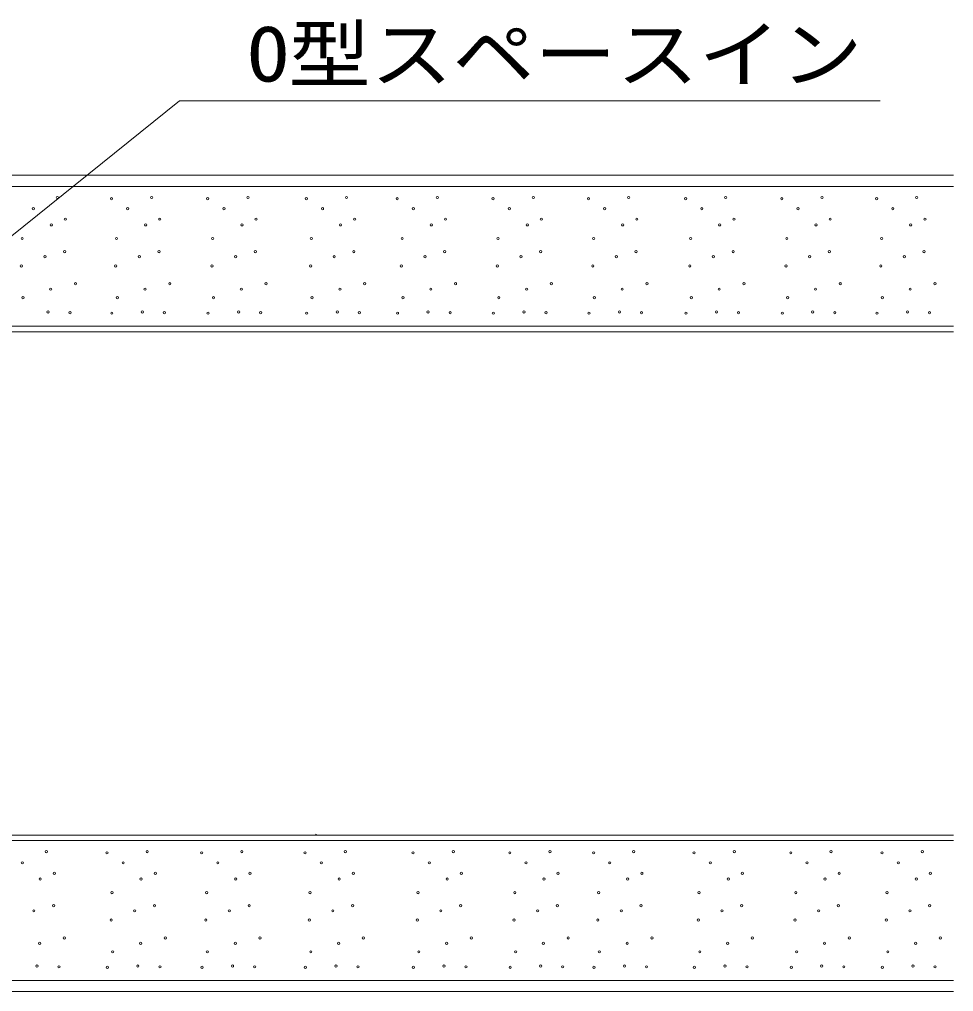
# Model space of a CAD drawing. Units: millimetres, scale not verified. Extents: x -2751 to 2749, y -1939 to 1901.
# Drawn here: x 1475.9 to 1893.7, y -314.3 to 120.4 of the extents above; entities that cross this region are included whole.
import ezdxf
from ezdxf.enums import TextEntityAlignment as Align

# ---------------------------------------------------------------- set-up
doc = ezdxf.new("R2010")
doc.units = ezdxf.units.MM
doc.header["$LTSCALE"] = 20
doc.layers.add('0-0_中心線', color=7, linetype='Continuous', lineweight=18)
doc.layers.add('0-6_文字、引き出し線、□枠等', color=4, linetype='Continuous', lineweight=9)
doc.styles.add('ＭＳ ゴシック', font='')
doc.styles.get('ＭＳ ゴシック').set_extended_font_data('MS Gothic')

msp = doc.modelspace()

# ---------------------------------------------------------------- linework, layer by layer
at = {"layer": '0-0_中心線'}
for p, q in [((1893.69, 50.68), (1208.89, 50.68)), ((1208.89, 45.68), (1893.69, 45.68)), ((1208.89, -16.82), (1893.69, -16.82)), ((1236.39, -19.32), (1893.69, -19.32)), ((1208.89, -246.82), (1893.69, -246.82)), ((1257.55, -244.32), (1893.69, -244.32)), ((1208.89, -309.32), (1893.69, -309.32)), ((1208.89, -314.32), (1893.69, -314.32))]:
    msp.add_line(p, q, dxfattribs=at)
for centre in [(1492.88, 40.74), (1517.09, 40.22), (1535.07, 40.74), (1560.14, 40.22), (1578.12, 40.74), (1604.23, 40.22), (1622.21, 40.74), (1644.86, 40.22), (1662.84, 40.74), (1687.74, 40.22), (1705.72, 40.74), (1730.44, 40.22), (1748.43, 40.74), (1773.84, 40.22), (1791.82, 40.74), (1816.89, 40.22), (1834.87, 40.74), (1859.25, 40.22), (1877.23, 40.74), (1482.16, 35.73), (1524.35, 35.73), (1567.4, 35.73), (1611.49, 35.73), (1652.12, 35.73), (1695, 35.73), (1737.71, 35.73), (1781.1, 35.73), (1824.16, 35.73), (1866.52, 35.73), (1496.51, 31.06), (1538.7, 31.06), (1581.75, 31.06), (1625.84, 31.06), (1666.47, 31.06), (1709.35, 31.06), (1752.06, 31.06), (1795.45, 31.06), (1838.51, 31.06), (1880.87, 31.06), (1490.19, 28.51), (1532.38, 28.51), (1575.43, 28.51), (1619.52, 28.51), (1660.15, 28.51), (1703.03, 28.51), (1745.73, 28.51), (1789.13, 28.51), (1832.18, 28.51), (1874.54, 28.51), (1477.15, 22.41), (1519.34, 22.41), (1562.39, 22.41), (1606.48, 22.41), (1647.11, 22.41), (1689.99, 22.41), (1732.69, 22.41), (1776.09, 22.41), (1819.14, 22.41), (1861.5, 22.41), (1487.35, 14.29), (1496.17, 16.54), (1529.54, 14.29), (1538.36, 16.54), (1572.59, 14.29), (1581.41, 16.54), (1616.68, 14.29), (1625.5, 16.54), (1657.31, 14.29), (1666.13, 16.54), (1700.19, 14.29), (1709.01, 16.54), (1742.89, 14.29), (1751.71, 16.54), (1786.29, 14.29), (1795.11, 16.54), (1829.34, 14.29), (1838.16, 16.54), (1871.7, 14.29), (1880.52, 16.54), (1476.8, 10.14), (1518.99, 10.14), (1562.04, 10.14), (1606.13, 10.14), (1646.76, 10.14), (1689.64, 10.14), (1732.35, 10.14), (1775.74, 10.14), (1818.8, 10.14), (1861.16, 10.14), (1489.94, -0.24), (1501.01, 2.18), (1532.13, -0.24), (1543.2, 2.18), (1575.18, -0.24), (1586.25, 2.18), (1619.27, -0.24), (1630.34, 2.18), (1659.9, -0.24), (1670.97, 2.18), (1702.78, -0.24), (1713.85, 2.18), (1745.49, -0.24), (1756.55, 2.18), (1788.88, -0.24), (1799.95, 2.18), (1831.94, -0.24), (1843, 2.18), (1874.3, -0.24), (1885.36, 2.18), (1477.5, -4.04), (1519.68, -4.04), (1562.73, -4.04), (1606.82, -4.04), (1647.45, -4.04), (1690.33, -4.04), (1733.04, -4.04), (1776.44, -4.04), (1819.49, -4.04), (1861.85, -4.04), (1488.73, -10.44), (1498.59, -10.78), (1517.26, -10.96), (1530.92, -10.44), (1540.78, -10.78), (1560.31, -10.96), (1573.97, -10.44), (1583.83, -10.78), (1604.4, -10.96), (1618.06, -10.44), (1627.92, -10.78), (1645.03, -10.96), (1658.69, -10.44), (1668.55, -10.78), (1687.91, -10.96), (1701.57, -10.44), (1711.43, -10.78), (1730.62, -10.96), (1744.28, -10.44), (1754.13, -10.78), (1774.01, -10.96), (1787.67, -10.44), (1797.53, -10.78), (1817.07, -10.96), (1830.73, -10.44), (1840.58, -10.78), (1859.43, -10.96), (1873.09, -10.44), (1882.94, -10.78), (1487.91, -251.76), (1515.06, -252.28), (1533.04, -251.76), (1557.4, -252.28), (1575.39, -251.76), (1603.65, -252.28), (1621.63, -251.76), (1651.95, -252.28), (1669.93, -251.76), (1695.23, -252.28), (1713.21, -251.76), (1732.69, -252.28), (1750.67, -251.76), (1777.64, -252.28), (1795.62, -251.76), (1820.92, -252.28), (1838.9, -251.76), (1861.71, -252.28), (1879.69, -251.76), (1477.19, -256.77), (1522.32, -256.77), (1564.67, -256.77), (1610.91, -256.77), (1659.21, -256.77), (1702.49, -256.77), (1739.95, -256.77), (1784.9, -256.77), (1828.18, -256.77), (1868.97, -256.77), (1485.22, -263.99), (1491.54, -261.44), (1530.35, -263.99), (1536.67, -261.44), (1572.69, -263.99), (1579.02, -261.44), (1618.94, -263.99), (1625.26, -261.44), (1667.23, -263.99), (1673.56, -261.44), (1710.52, -263.99), (1716.84, -261.44), (1747.98, -263.99), (1754.3, -261.44), (1792.93, -263.99), (1799.25, -261.44), (1836.21, -263.99), (1842.53, -261.44), (1877, -263.99), (1883.32, -261.44), (1517.31, -270.09), (1559.65, -270.09), (1605.9, -270.09), (1654.19, -270.09), (1697.48, -270.09), (1734.94, -270.09), (1779.89, -270.09), (1823.17, -270.09), (1863.96, -270.09), (1482.38, -278.21), (1491.19, -275.96), (1527.51, -278.21), (1536.33, -275.96), (1569.85, -278.21), (1578.67, -275.96), (1616.1, -278.21), (1624.92, -275.96), (1664.39, -278.21), (1673.21, -275.96), (1707.68, -278.21), (1716.5, -275.96), (1745.14, -278.21), (1753.95, -275.96), (1790.09, -278.21), (1798.9, -275.96), (1833.37, -278.21), (1842.19, -275.96), (1874.16, -278.21), (1882.98, -275.96), (1516.96, -282.36), (1559.31, -282.36), (1605.55, -282.36), (1653.85, -282.36), (1697.13, -282.36), (1734.59, -282.36), (1779.54, -282.36), (1822.82, -282.36), (1863.61, -282.36), (1496.04, -290.32), (1541.17, -290.32), (1583.51, -290.32), (1629.76, -290.32), (1678.05, -290.32), (1721.34, -290.32), (1758.8, -290.32), (1803.75, -290.32), (1847.03, -290.32), (1887.82, -290.32), (1484.97, -292.74), (1530.1, -292.74), (1572.45, -292.74), (1618.69, -292.74), (1666.99, -292.74), (1710.27, -292.74), (1747.73, -292.74), (1792.68, -292.74), (1835.96, -292.74), (1876.75, -292.74), (1517.65, -296.54), (1560, -296.54), (1606.24, -296.54), (1654.54, -296.54), (1697.82, -296.54), (1735.28, -296.54), (1780.23, -296.54), (1823.52, -296.54), (1864.3, -296.54), (1483.76, -302.94), (1493.62, -303.28), (1515.23, -303.46), (1528.89, -302.94), (1538.75, -303.28), (1557.58, -303.46), (1571.24, -302.94), (1581.09, -303.28), (1603.82, -303.46), (1617.48, -302.94), (1627.34, -303.28), (1652.12, -303.46), (1665.78, -302.94), (1675.63, -303.28), (1695.4, -303.46), (1709.06, -302.94), (1718.92, -303.28), (1732.86, -303.46), (1746.52, -302.94), (1756.38, -303.28), (1777.81, -303.46), (1791.47, -302.94), (1801.32, -303.28), (1821.1, -303.46), (1834.75, -302.94), (1844.61, -303.28), (1861.88, -303.46), (1875.54, -302.94), (1885.4, -303.28)]:
    msp.add_circle(centre, 0.5, dxfattribs=at)
msp.add_arc((1609.54, -241.82), 2.5, 240.7512, 270, dxfattribs=at)
at = {"layer": '0-6_文字、引き出し線、□枠等'}
for p, q in [((1374.6, -54.92), (1547.57, 84)), ((1547.57, 84), (1860.81, 84))]:
    msp.add_line(p, q, dxfattribs=at)

# ---------------------------------------------------------------- texts
at = {"layer": '0-6_文字、引き出し線、□枠等', "color": 6, "style": 'ＭＳ ゴシック', "width": 1.1}
msp.add_text('O型スペースイン', height=24.44, dxfattribs=at).set_placement((1578.02, 85.24), align=Align.BOTTOM_LEFT)

doc.saveas('drawing.dxf')
